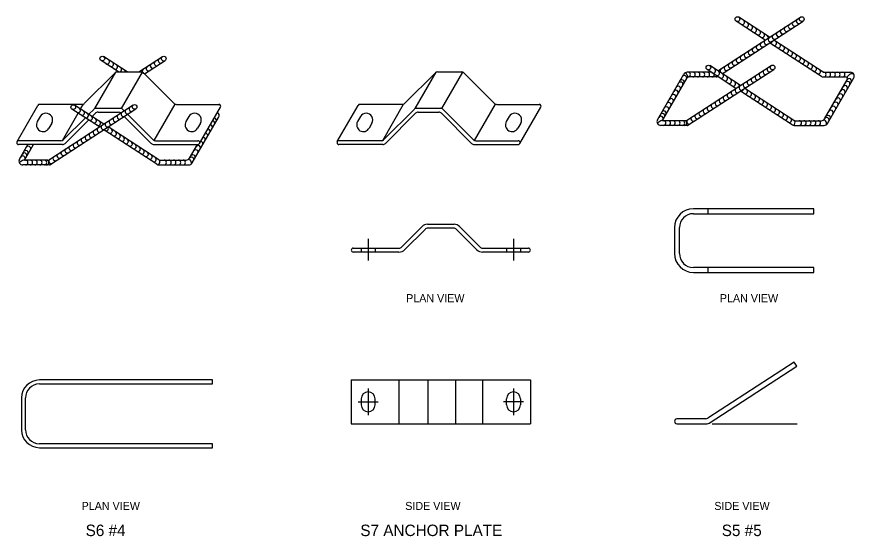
# Model space of a CAD drawing. Extents: x 3667.2 to 3717.5, y 409.8 to 444.1.
# Drawn here: x 3680.04 to 3688.81, y 428.84 to 434.27 of the extents above; entities that cross this region are included whole.
import ezdxf

# ---------------------------------------------------------------- set-up
doc = ezdxf.new("R2010")
doc.units = 0
for name, color, linetype in [('stage_NO-PLOT', 7, 'Continuous'), ('str_Misc-Steel-A', 7, 'Continuous'), ('str_Reinforcement-D', 7, 'Continuous'), ('str_Reinforcement-H', 7, 'Continuous'), ('tcd_RAILING-anno', 7, 'Continuous')]:
    doc.layers.add(name, color=color, linetype=linetype)

msp = doc.modelspace()

# ---------------------------------------------------------------- linework, layer by layer
at = {"layer": 'str_Misc-Steel-A'}
for p, q in [((3680.752, 433.3695), (3681.0672, 433.6848)), ((3680.8607, 433.3133), (3681.0802, 433.6934)), ((3681.0954, 433.6965), (3681.3429, 433.6965)), ((3681.1387, 433.3133), (3681.3582, 433.6934)), ((3681.6863, 433.3695), (3681.3711, 433.6848)), ((3684.1039, 433.3695), (3684.4191, 433.6848)), ((3684.2126, 433.3133), (3684.432, 433.6934)), ((3684.4473, 433.6965), (3684.6948, 433.6965)), ((3684.4906, 433.3133), (3684.71, 433.6934)), ((3685.0382, 433.3695), (3684.723, 433.6848)), ((3680.0448, 432.9681), (3680.2639, 433.3475)), ((3680.7238, 433.3579), (3680.2814, 433.3579)), ((3680.7095, 433.3098), (3680.739, 433.3609)), ((3680.7967, 433.2535), (3680.8477, 433.3046)), ((3680.8759, 433.3163), (3681.1234, 433.3163)), ((3681.1671, 433.2892), (3681.1516, 433.3046)), ((3681.4798, 432.9807), (3681.6993, 433.3609)), ((3681.7146, 433.3579), (3682.157, 433.3579)), ((3681.9551, 432.9484), (3682.1739, 433.3273)), ((3683.3967, 432.9681), (3683.6157, 433.3475)), ((3684.0756, 433.3579), (3683.6332, 433.3579)), ((3683.8714, 432.9807), (3684.0909, 433.3609)), ((3683.8844, 432.9894), (3684.1996, 433.3046)), ((3684.2278, 433.3163), (3684.4753, 433.3163)), ((3684.8187, 432.9894), (3684.5035, 433.3046)), ((3684.8317, 432.9807), (3685.0512, 433.3609)), ((3685.0664, 433.3579), (3685.5088, 433.3579)), ((3685.307, 432.9484), (3685.5257, 433.3273)), ((3680.2864, 433.2298), (3680.2565, 433.1779)), ((3680.5195, 432.9807), (3680.6843, 433.266)), ((3680.5325, 432.9894), (3680.7606, 433.2175)), ((3680.8312, 433.2317), (3680.8643, 433.2647)), ((3680.8925, 433.2764), (3681.1069, 433.2764)), ((3681.4503, 432.9495), (3681.1677, 433.2322)), ((3681.4669, 432.9894), (3681.2033, 433.253)), ((3681.8427, 433.2298), (3681.8128, 433.1779)), ((3683.6383, 433.2298), (3683.6083, 433.1779)), ((3683.9009, 432.9495), (3684.2161, 433.2647)), ((3684.2443, 433.2764), (3684.4588, 433.2764)), ((3684.8022, 432.9495), (3684.487, 433.2647)), ((3685.1946, 433.2298), (3685.1647, 433.1779)), ((3680.4074, 433.1599), (3680.3774, 433.1081)), ((3680.549, 432.9495), (3680.795, 433.1955)), ((3681.9637, 433.1599), (3681.9338, 433.1081)), ((3683.7592, 433.1599), (3683.7293, 433.1081)), ((3685.3156, 433.1599), (3685.2856, 433.1081)), ((3680.5043, 432.9777), (3680.0619, 432.9777)), ((3681.4951, 432.9777), (3681.9375, 432.9777)), ((3683.8562, 432.9777), (3683.4138, 432.9777)), ((3684.847, 432.9777), (3685.2893, 432.9777)), ((3680.5208, 432.9378), (3680.0619, 432.9378)), ((3681.4786, 432.9378), (3681.9375, 432.9378)), ((3683.8727, 432.9378), (3683.4138, 432.9378)), ((3684.8304, 432.9378), (3685.2893, 432.9378)), ((3684.0714, 431.8659), (3684.285, 432.0795)), ((3684.3388, 432.1038), (3684.62, 432.1038)), ((3684.6738, 432.0795), (3684.8874, 431.8659)), ((3684.3143, 432.0499), (3684.1008, 431.8365)), ((3684.6151, 432.0621), (3684.3437, 432.0621)), ((3684.858, 431.8365), (3684.6446, 432.0499)), ((3683.719, 431.9507), (3683.719, 431.7233)), ((3685.2398, 431.9507), (3685.2398, 431.7233)), ((3683.5627, 431.8537), (3684.0419, 431.8537)), ((3684.0419, 431.8121), (3683.5627, 431.8121)), ((3684.9169, 431.8537), (3685.3961, 431.8537)), ((3685.3961, 431.8121), (3684.9169, 431.8121)), ((3683.5419, 430.475), (3683.5419, 430.0167)), ((3683.5419, 430.475), (3685.4169, 430.475)), ((3684.0419, 430.475), (3684.0419, 430.0167)), ((3684.3437, 430.475), (3684.3437, 430.0167)), ((3684.6324, 430.475), (3684.6324, 430.0167)), ((3684.9169, 430.475), (3684.9169, 430.0167)), ((3685.4169, 430.475), (3685.4169, 430.0167)), ((3683.719, 430.3845), (3683.719, 430.1072)), ((3685.2398, 430.3845), (3685.2398, 430.1072)), ((3683.6148, 430.2459), (3683.8232, 430.2459)), ((3683.6461, 430.2771), (3683.6461, 430.2146)), ((3683.7919, 430.2146), (3683.7919, 430.2771)), ((3685.344, 430.2459), (3685.1357, 430.2459)), ((3685.1669, 430.2146), (3685.1669, 430.2771)), ((3685.3127, 430.2771), (3685.3127, 430.2146)), ((3683.5419, 430.0167), (3685.4169, 430.0167))]:
    msp.add_line(p, q, dxfattribs=at)
for centre, radius, start, end in [((3681.0954, 433.6566), 0.0399, 90, 135), ((3681.0954, 433.6566), 0.0399, 90, 135), ((3681.3429, 433.6566), 0.0399, 45, 90), ((3681.3429, 433.6566), 0.0399, 45, 90), ((3684.4473, 433.6566), 0.0399, 90, 135), ((3684.4473, 433.6566), 0.0399, 90, 135), ((3684.6948, 433.6566), 0.0399, 45, 90), ((3684.6948, 433.6566), 0.0399, 45, 90), ((3680.2814, 433.3379), 0.02, 90, 151.32588), ((3680.7238, 433.3978), 0.0399, 270, 315), ((3680.7238, 433.3978), 0.0399, 270, 315), ((3680.8759, 433.2764), 0.0399, 90, 135), ((3681.1234, 433.2764), 0.0399, 45, 90), ((3681.7146, 433.3978), 0.0399, 225, 270), ((3681.7146, 433.3978), 0.0399, 225, 270), ((3682.157, 433.3379), 0.02, 327.87218, 90), ((3683.6332, 433.3379), 0.02, 90, 151.32588), ((3684.0756, 433.3978), 0.0399, 270, 315), ((3684.0756, 433.3978), 0.0399, 270, 315), ((3684.2278, 433.2764), 0.0399, 90, 135), ((3684.4753, 433.2764), 0.0399, 45, 90), ((3685.0664, 433.3978), 0.0399, 225, 270), ((3685.0664, 433.3978), 0.0399, 225, 270), ((3685.5088, 433.3379), 0.02, 327.87218, 90), ((3680.3469, 433.1948), 0.0698, 330, 150), ((3680.8925, 433.2365), 0.0399, 90, 135), ((3681.1069, 433.2365), 0.0399, 51.00547, 90), ((3681.9032, 433.1948), 0.0698, 330, 150), ((3683.6988, 433.1948), 0.0698, 330, 150), ((3684.2443, 433.2365), 0.0399, 90, 135), ((3684.4588, 433.2365), 0.0399, 45, 90), ((3685.2551, 433.1948), 0.0698, 330, 150), ((3680.3169, 433.143), 0.0698, 150, 330), ((3681.8733, 433.143), 0.0698, 150, 330), ((3683.6688, 433.143), 0.0698, 150, 330), ((3685.2252, 433.143), 0.0698, 150, 330), ((3680.0619, 432.9578), 0.02, 90, 270), ((3680.5043, 433.0176), 0.0399, 270, 315), ((3681.4951, 433.0176), 0.0399, 225, 270), ((3681.9375, 432.9578), 0.02, 270, 90), ((3683.4138, 432.9578), 0.02, 90, 270), ((3683.8562, 433.0176), 0.0399, 270, 315), ((3684.847, 433.0176), 0.0399, 225, 270), ((3685.2893, 432.9578), 0.02, 270, 90), ((3680.5208, 432.9777), 0.0399, 270, 315), ((3681.4786, 432.9777), 0.0399, 225, 270), ((3683.8727, 432.9777), 0.0399, 270, 315), ((3684.8304, 432.9777), 0.0399, 225, 270), ((3684.3438, 432.0207), 0.0832, 93.48648, 135), ((3684.615, 432.0207), 0.0832, 45, 86.51352), ((3684.3437, 432.0204), 0.0417, 90, 135), ((3684.6151, 432.0204), 0.0417, 45, 90), ((3683.5627, 431.8329), 0.0208, 90, 180), ((3683.5627, 431.8329), 0.0208, 180, 270), ((3684.0419, 431.8954), 0.0417, 270, 315), ((3684.0419, 431.8954), 0.0833, 270, 315), ((3684.9169, 431.8954), 0.0833, 225, 270), ((3684.9169, 431.8954), 0.0417, 225, 270), ((3685.3961, 431.8329), 0.0208, 0, 90), ((3685.3961, 431.8329), 0.0208, 270, 0), ((3683.719, 430.2771), 0.0729, 0, 180), ((3685.2398, 430.2771), 0.0729, 0, 180), ((3683.719, 430.2146), 0.0729, 180, 0), ((3685.2398, 430.2146), 0.0729, 180, 0)]:
    msp.add_arc(centre, radius, start, end, dxfattribs=at)
at = {"layer": 'str_Reinforcement-D'}
for p, q in [((3687.3778, 433.7079), (3688.2435, 434.2701)), ((3687.9202, 434.0601), (3687.5973, 434.2698)), ((3687.4236, 433.6782), (3688.2706, 434.2282)), ((3687.8744, 434.0304), (3687.5702, 434.228)), ((3688.4809, 433.696), (3687.966, 434.0304)), ((3688.4631, 433.6481), (3687.9202, 434.0007)), ((3687.0513, 433.1889), (3687.9382, 433.7649)), ((3687.6142, 433.5544), (3687.2934, 433.7627)), ((3686.7469, 433.197), (3687.0224, 433.6742)), ((3687.3075, 433.6941), (3687.0569, 433.6941)), ((3687.0661, 433.1391), (3687.9654, 433.7231)), ((3687.5684, 433.5247), (3687.2663, 433.7209)), ((3688.4874, 433.6941), (3688.7662, 433.6941)), ((3686.7995, 433.1885), (3687.057, 433.6344)), ((3687.3595, 433.6442), (3687.0741, 433.6442)), ((3688.4761, 433.6442), (3688.7144, 433.6442)), ((3688.4965, 433.207), (3688.7317, 433.6143)), ((3688.5253, 433.1571), (3688.8008, 433.6343)), ((3688.1553, 433.1436), (3687.6142, 433.495)), ((3688.175, 433.1902), (3687.6599, 433.5247)), ((3687.0596, 433.1371), (3686.7814, 433.1371)), ((3687.0448, 433.187), (3686.8102, 433.187)), ((3688.177, 433.1371), (3688.4907, 433.1371)), ((3688.1858, 433.187), (3688.4619, 433.187)), ((3688.3832, 432.2665), (3687.1228, 432.2665)), ((3687.279, 432.2144), (3687.279, 432.2665)), ((3688.3832, 432.2144), (3688.3832, 432.2665)), ((3687.1228, 432.2144), (3688.3832, 432.2144)), ((3686.9249, 432.0686), (3686.9249, 431.7978)), ((3686.9769, 431.7978), (3686.9769, 432.0686)), ((3688.3832, 431.6519), (3687.1228, 431.6519)), ((3687.279, 431.5999), (3687.279, 431.6519)), ((3688.3832, 431.5999), (3688.3832, 431.6519)), ((3687.1228, 431.5999), (3688.3832, 431.5999)), ((3688.1767, 430.6617), (3687.274, 430.0755)), ((3687.2894, 430.0234), (3688.2051, 430.6181)), ((3688.2051, 430.6181), (3688.1767, 430.6617)), ((3687.2513, 430.0688), (3686.9509, 430.0688)), ((3686.9509, 430.0167), (3687.2667, 430.0167))]:
    msp.add_line(p, q, dxfattribs=at)
for centre in [(3687.5838, 434.2489), (3688.2571, 434.2492), (3687.2799, 433.7418), (3687.9518, 433.744)]:
    msp.add_circle(centre, 0.0249, dxfattribs=at)
for centre, radius, start, end in [((3687.6335, 434.2166), 0.0249, 237, 57), ((3687.6754, 434.1894), 0.0249, 237, 57), ((3687.7172, 434.1622), 0.0249, 237, 57), ((3688.1403, 434.1733), 0.025, 123, 307.98419), ((3688.1822, 434.2005), 0.025, 123, 307.98419), ((3688.2241, 434.2277), 0.025, 123, 307.98419), ((3687.759, 434.1351), 0.0249, 237, 57), ((3687.8009, 434.1079), 0.0249, 237, 57), ((3687.8427, 434.0807), 0.0249, 237, 57), ((3688.0146, 434.0916), 0.025, 123, 307.98419), ((3688.0565, 434.1189), 0.025, 123, 307.98419), ((3688.0984, 434.1461), 0.025, 123, 307.98419), ((3687.8469, 433.9828), 0.025, 123, 307.98419), ((3687.8888, 434.01), 0.025, 123, 307.98419), ((3687.8846, 434.0535), 0.0249, 237, 246.83533), ((3687.8846, 434.0535), 0.0249, 359.16467, 57), ((3687.9308, 434.0372), 0.025, 123, 307.98419), ((3687.9264, 434.0264), 0.0249, 259.86267, 346.13733), ((3687.9727, 434.0644), 0.025, 123, 307.98419), ((3687.9682, 433.9992), 0.0249, 237, 57), ((3687.7212, 433.9011), 0.025, 123, 307.98419), ((3687.7631, 433.9283), 0.025, 123, 307.98419), ((3687.805, 433.9555), 0.025, 123, 307.98419), ((3688.0101, 433.972), 0.0249, 237, 57), ((3688.0519, 433.9449), 0.0249, 237, 57), ((3688.0937, 433.9177), 0.0249, 237, 57), ((3687.5954, 433.8194), 0.025, 123, 307.98419), ((3687.6374, 433.8467), 0.025, 123, 307.98419), ((3687.6793, 433.8739), 0.025, 123, 307.98419), ((3688.1356, 433.8905), 0.0249, 237, 57), ((3688.1774, 433.8634), 0.0249, 237, 57), ((3688.2192, 433.8362), 0.0249, 237, 57), ((3688.2611, 433.809), 0.0249, 237, 57), ((3687.4697, 433.7378), 0.025, 123, 307.98419), ((3687.5116, 433.765), 0.025, 123, 307.98419), ((3687.5535, 433.7922), 0.025, 123, 307.98419), ((3687.9189, 433.7225), 0.025, 123, 307.98419), ((3688.3029, 433.7819), 0.0249, 237, 57), ((3688.3447, 433.7547), 0.0249, 237, 57), ((3688.3866, 433.7275), 0.0249, 237, 57), ((3687.0278, 433.6337), 0.0249, 330, 150), ((3687.0569, 433.6542), 0.0399, 90, 150), ((3687.0673, 433.6692), 0.0249, 270, 90), ((3687.1171, 433.6692), 0.0249, 270, 90), ((3687.167, 433.6692), 0.0249, 270, 90), ((3687.2169, 433.6692), 0.0249, 270, 90), ((3687.2668, 433.6692), 0.0249, 270, 90), ((3687.3297, 433.7094), 0.0249, 237, 57), ((3687.3167, 433.6692), 0.0249, 270, 6.63377), ((3687.3715, 433.6823), 0.0249, 237, 57), ((3687.4133, 433.6551), 0.0249, 237, 57), ((3687.4278, 433.7106), 0.025, 123, 307.98419), ((3687.7932, 433.6409), 0.025, 123, 307.98419), ((3687.8351, 433.6681), 0.025, 123, 307.98419), ((3687.877, 433.6953), 0.025, 123, 307.98419), ((3688.4284, 433.7004), 0.0249, 237, 57), ((3688.4874, 433.7061), 0.012, 237, 270), ((3688.4874, 433.6692), 0.0249, 270, 90), ((3688.5337, 433.6692), 0.0249, 270, 90), ((3688.5836, 433.6692), 0.0249, 270, 90), ((3688.6335, 433.6692), 0.0249, 270, 90), ((3688.6834, 433.6692), 0.0249, 270, 90), ((3688.7662, 433.6542), 0.0399, 330, 90), ((3686.9891, 433.5667), 0.0249, 330, 150), ((3687.0029, 433.5905), 0.0249, 330, 150), ((3687.0741, 433.6245), 0.0198, 90, 150), ((3687.3595, 433.6841), 0.0399, 270, 296.94832), ((3687.4552, 433.6279), 0.0249, 237, 57), ((3687.497, 433.6008), 0.0249, 237, 57), ((3687.5388, 433.5736), 0.0249, 237, 57), ((3687.5807, 433.5464), 0.0249, 5.46369, 57), ((3687.6674, 433.5592), 0.025, 123, 307.98419), ((3687.7093, 433.5865), 0.025, 123, 307.98419), ((3687.7513, 433.6137), 0.025, 123, 307.98419), ((3688.4761, 433.6682), 0.0239, 237, 270), ((3688.7144, 433.6243), 0.0199, 330, 90), ((3688.7367, 433.5732), 0.0249, 330, 150), ((3688.7533, 433.6019), 0.0249, 330, 150), ((3686.9392, 433.4803), 0.0249, 330, 150), ((3686.9642, 433.5235), 0.0249, 330, 150), ((3687.5417, 433.4776), 0.025, 123, 307.98419), ((3687.5836, 433.5048), 0.025, 123, 307.98419), ((3687.5807, 433.5464), 0.0249, 237, 240.53631), ((3687.6255, 433.532), 0.025, 123, 307.98419), ((3687.6225, 433.5193), 0.0249, 252.43628, 353.56372), ((3687.6643, 433.4921), 0.0249, 237, 57), ((3687.7062, 433.4649), 0.0249, 237, 57), ((3688.6868, 433.4868), 0.0249, 330, 150), ((3688.7118, 433.53), 0.0249, 330, 150), ((3686.8893, 433.3939), 0.0249, 330, 150), ((3686.9143, 433.4371), 0.0249, 330, 150), ((3687.374, 433.3687), 0.025, 123, 307.98419), ((3687.4159, 433.3959), 0.025, 123, 307.98419), ((3687.4579, 433.4231), 0.025, 123, 307.98419), ((3687.4998, 433.4504), 0.025, 123, 307.98419), ((3687.748, 433.4378), 0.0249, 237, 57), ((3687.7898, 433.4106), 0.0249, 237, 57), ((3687.8317, 433.3834), 0.0249, 237, 57), ((3688.637, 433.4004), 0.0249, 330, 150), ((3688.6619, 433.4436), 0.0249, 330, 150), ((3686.8394, 433.3075), 0.0249, 330, 150), ((3686.8644, 433.3507), 0.0249, 330, 150), ((3687.2483, 433.287), 0.025, 123, 307.98419), ((3687.2902, 433.3143), 0.025, 123, 307.98419), ((3687.3321, 433.3415), 0.025, 123, 307.98419), ((3687.8735, 433.3563), 0.0249, 237, 57), ((3687.9153, 433.3291), 0.0249, 237, 57), ((3687.9572, 433.3019), 0.0249, 237, 57), ((3688.5871, 433.314), 0.0249, 330, 150), ((3688.612, 433.3572), 0.0249, 330, 150), ((3686.7819, 433.2078), 0.0249, 330, 150), ((3686.7992, 433.2377), 0.0249, 330, 150), ((3686.8145, 433.2643), 0.0249, 330, 150), ((3687.1225, 433.2054), 0.025, 123, 307.98419), ((3687.1645, 433.2326), 0.025, 123, 307.98419), ((3687.2064, 433.2598), 0.025, 123, 307.98419), ((3687.999, 433.2748), 0.0249, 237, 57), ((3688.0409, 433.2476), 0.0249, 237, 57), ((3688.0827, 433.2204), 0.0249, 237, 57), ((3688.5181, 433.1945), 0.0249, 330, 150), ((3688.5315, 433.2177), 0.0249, 330, 150), ((3688.5621, 433.2708), 0.0249, 330, 150), ((3686.7814, 433.177), 0.0399, 150, 270), ((3686.8102, 433.2269), 0.0399, 250.17676, 270), ((3686.8102, 433.1621), 0.0249, 270, 90), ((3686.8588, 433.1621), 0.0249, 270, 90), ((3686.9087, 433.1621), 0.0249, 270, 90), ((3686.9586, 433.1621), 0.0249, 270, 90), ((3687.0085, 433.1621), 0.0249, 270, 90), ((3687.0296, 433.1621), 0.0249, 270, 90), ((3687.0448, 433.199), 0.012, 270, 303), ((3687.0777, 433.1762), 0.025, 123, 307.98419), ((3687.0596, 433.1491), 0.012, 270, 303), ((3688.1245, 433.1933), 0.0249, 237, 57), ((3688.177, 433.177), 0.0399, 237, 270), ((3688.1858, 433.2068), 0.0198, 237, 270), ((3688.2298, 433.1621), 0.0249, 270, 90), ((3688.2797, 433.1621), 0.0249, 270, 90), ((3688.3296, 433.1621), 0.0249, 270, 90), ((3688.3795, 433.1621), 0.0249, 270, 90), ((3688.4294, 433.1621), 0.0249, 270, 90), ((3688.4619, 433.2269), 0.0399, 270, 330), ((3688.4907, 433.177), 0.0399, 270, 330), ((3687.1228, 432.0686), 0.1979, 90, 180), ((3687.1228, 432.0686), 0.1458, 90, 180), ((3687.1228, 431.7978), 0.1979, 180, 270), ((3687.1228, 431.7978), 0.1458, 180, 270), ((3686.9509, 430.0427), 0.026, 90, 270), ((3687.2513, 430.1104), 0.0417, 270, 303), ((3687.2667, 430.0584), 0.0417, 270, 303)]:
    msp.add_arc(centre, radius, start, end, dxfattribs=at)
for centre, major_axis, ratio, start_param, end_param in [((3687.0506, 433.6652), (-0.0136, 0.0236), 0.221569, 3.141593, 6.283185), ((3688.7662, 433.6542), (-0.0346, -0.0199), 0.430894, 3.141593, 6.283185), ((3687.3636, 433.6704), (-0.0073, 0.0245), 0.326569, 3.141593, 3.703032), ((3686.7732, 433.1728), (-0.0263, -0.0157), 0.20663, 3.141593, 6.283185), ((3688.1729, 433.1633), (-0.0073, -0.0245), 0.512717, 0, 3.141593), ((3688.4963, 433.1674), (-0.0144, 0.0249), 0.622449, 3.141593, 6.283185)]:
    msp.add_ellipse(centre, major_axis=major_axis, ratio=ratio, start_param=start_param, end_param=end_param, dxfattribs=at)
at = {"layer": 'str_Reinforcement-H'}
for p, q in [((3681.1986, 433.6965), (3680.9508, 433.8574)), ((3681.3199, 433.6965), (3681.5669, 433.8569)), ((3681.107, 433.6965), (3680.9237, 433.8156)), ((3681.3799, 433.676), (3681.594, 433.8151)), ((3680.3747, 432.7758), (3681.2616, 433.3517)), ((3680.3895, 432.7259), (3681.2888, 433.3099)), ((3680.9074, 433.1217), (3680.6198, 433.3084)), ((3680.9532, 433.1514), (3680.647, 433.3503)), ((3681.8788, 432.7447), (3682.1543, 433.2218)), ((3681.5088, 432.7311), (3680.9532, 433.0919)), ((3681.5285, 432.7778), (3680.999, 433.1217)), ((3680.0703, 432.7838), (3680.1592, 432.9378)), ((3680.1229, 432.7753), (3680.2168, 432.9378)), ((3681.85, 432.7945), (3681.9327, 432.9378)), ((3680.383, 432.7239), (3680.1048, 432.7239)), ((3680.3682, 432.7738), (3680.1336, 432.7738)), ((3681.5305, 432.7247), (3681.8442, 432.7247)), ((3681.5393, 432.7746), (3681.8154, 432.7746)), ((3682.0916, 430.475), (3680.2791, 430.475)), ((3680.2791, 430.4334), (3682.0916, 430.4334)), ((3682.0916, 430.4334), (3682.0916, 430.475)), ((3680.0916, 430.2875), (3680.0916, 429.9542)), ((3680.1333, 429.9542), (3680.1333, 430.2875)), ((3682.0916, 429.8084), (3680.2791, 429.8084)), ((3682.0916, 429.7667), (3682.0916, 429.8084)), ((3680.2791, 429.7667), (3682.0916, 429.7667))]:
    msp.add_line(p, q, dxfattribs=at)
for centre in [(3680.9373, 433.8365), (3681.5805, 433.836), (3680.6334, 433.3294), (3681.2752, 433.3308)]:
    msp.add_circle(centre, 0.0249, dxfattribs=at)
for centre, radius, start, end in [((3681.5475, 433.8145), 0.025, 123, 307.98419), ((3680.9871, 433.8041), 0.0249, 237, 57), ((3681.0289, 433.777), 0.0249, 237, 57), ((3681.0707, 433.7498), 0.0249, 237, 57), ((3681.1126, 433.7226), 0.0249, 237, 57), ((3681.4218, 433.7329), 0.025, 123, 307.98419), ((3681.4637, 433.7601), 0.025, 123, 307.98419), ((3681.5056, 433.7873), 0.025, 123, 307.98419), ((3681.1544, 433.6955), 0.0249, 2.33058, 57), ((3681.3799, 433.7057), 0.025, 123, 307.98419), ((3680.6832, 433.297), 0.0249, 237, 57), ((3681.2004, 433.2821), 0.025, 123, 307.98419), ((3681.2423, 433.3094), 0.025, 123, 307.98419), ((3680.725, 433.2699), 0.0249, 237, 57), ((3680.7668, 433.2427), 0.0249, 237, 57), ((3680.8087, 433.2155), 0.0249, 237, 57), ((3681.0747, 433.2005), 0.025, 123, 307.98419), ((3681.1166, 433.2277), 0.025, 123, 307.98419), ((3681.1585, 433.2549), 0.025, 123, 307.98419), ((3682.1068, 433.1894), 0.0249, 330, 85.79377), ((3682.1197, 433.2418), 0.0399, 330, 54.08616), ((3680.8505, 433.1884), 0.0249, 237, 57), ((3680.8923, 433.1612), 0.0249, 237, 57), ((3680.9489, 433.1188), 0.025, 123, 307.98419), ((3680.9342, 433.134), 0.0249, 42.76179, 57), ((3680.9908, 433.146), 0.025, 123, 307.98419), ((3681.0327, 433.1733), 0.025, 123, 307.98419), ((3682.0653, 433.1176), 0.0249, 330, 85.79377), ((3682.0902, 433.1608), 0.0249, 330, 85.79377), ((3680.8232, 433.0372), 0.025, 123, 307.98419), ((3680.8651, 433.0644), 0.025, 123, 307.98419), ((3680.907, 433.0916), 0.025, 123, 307.98419), ((3680.976, 433.1068), 0.0249, 237, 32.80767), ((3681.0178, 433.0797), 0.0249, 237, 57), ((3681.0597, 433.0525), 0.0249, 237, 57), ((3681.1015, 433.0253), 0.0249, 237, 57), ((3682.0154, 433.0312), 0.0249, 330, 85.79377), ((3682.0403, 433.0744), 0.0249, 330, 85.79377), ((3680.6974, 432.9555), 0.025, 123, 307.98419), ((3680.7393, 432.9827), 0.025, 123, 307.98419), ((3680.7813, 433.01), 0.025, 123, 307.98419), ((3681.1434, 432.9982), 0.0249, 237, 57), ((3681.1852, 432.971), 0.0249, 237, 57), ((3681.227, 432.9438), 0.0249, 237, 57), ((3681.9655, 432.9448), 0.0249, 330, 85.79377), ((3681.9905, 432.988), 0.0249, 330, 85.79377), ((3680.1379, 432.8511), 0.0249, 330, 150), ((3680.1628, 432.8943), 0.0249, 330, 150), ((3680.1878, 432.9375), 0.0249, 330, 0.74168), ((3680.5298, 432.8466), 0.025, 123, 307.98419), ((3680.5717, 432.8739), 0.025, 123, 307.98419), ((3680.6136, 432.9011), 0.025, 123, 307.98419), ((3680.6555, 432.9283), 0.025, 123, 307.98419), ((3681.2689, 432.9167), 0.0249, 237, 57), ((3681.3107, 432.8895), 0.0249, 237, 57), ((3681.3525, 432.8623), 0.0249, 237, 57), ((3681.9156, 432.8584), 0.0249, 330, 150), ((3681.9406, 432.9016), 0.0249, 330, 150), ((3680.1048, 432.7638), 0.0399, 150, 270), ((3680.1053, 432.7947), 0.0249, 330, 150), ((3680.1226, 432.8245), 0.0249, 330, 150), ((3680.1336, 432.8137), 0.0399, 250.17676, 270), ((3680.4011, 432.763), 0.025, 123, 307.98419), ((3680.4459, 432.7922), 0.025, 123, 307.98419), ((3680.4879, 432.8194), 0.025, 123, 307.98419), ((3681.3944, 432.8352), 0.0249, 237, 57), ((3681.4362, 432.808), 0.0249, 237, 57), ((3681.478, 432.7808), 0.0249, 237, 57), ((3681.5393, 432.7943), 0.0198, 237, 270), ((3681.8154, 432.8145), 0.0399, 270, 330), ((3681.8716, 432.7821), 0.0249, 330, 150), ((3681.885, 432.8053), 0.0249, 330, 150), ((3680.1336, 432.7489), 0.0249, 270, 90), ((3680.1822, 432.7489), 0.0249, 270, 90), ((3680.2321, 432.7489), 0.0249, 270, 90), ((3680.282, 432.7489), 0.0249, 270, 90), ((3680.3319, 432.7489), 0.0249, 270, 90), ((3680.353, 432.7489), 0.0249, 270, 90), ((3680.3682, 432.7858), 0.012, 270, 303), ((3680.383, 432.7359), 0.012, 270, 303), ((3681.5305, 432.7646), 0.0399, 237, 270), ((3681.5833, 432.7496), 0.0249, 270, 90), ((3681.6332, 432.7496), 0.0249, 270, 90), ((3681.6831, 432.7496), 0.0249, 270, 90), ((3681.733, 432.7496), 0.0249, 270, 90), ((3681.7829, 432.7496), 0.0249, 270, 90), ((3681.8442, 432.7646), 0.0399, 270, 330), ((3680.2791, 430.2875), 0.1875, 90, 180), ((3680.2791, 430.2875), 0.1458, 90, 180), ((3680.2791, 429.9542), 0.1875, 180, 270), ((3680.2791, 429.9542), 0.1458, 180, 270)]:
    msp.add_arc(centre, radius, start, end, dxfattribs=at)
for centre, major_axis, ratio, start_param, end_param in [((3682.1197, 433.2418), (-0.0346, -0.0199), 0.430894, 3.141593, 3.905489), ((3680.0966, 432.7596), (-0.0263, -0.0157), 0.20663, 3.141593, 6.283185), ((3681.8498, 432.755), (-0.0144, 0.0249), 0.622449, 3.141593, 6.283185), ((3681.5264, 432.7509), (-0.0073, -0.0245), 0.512717, 0, 3.141593)]:
    msp.add_ellipse(centre, major_axis=major_axis, ratio=ratio, start_param=start_param, end_param=end_param, dxfattribs=at)
at = {"layer": 'tcd_RAILING-anno'}
for p, q in [((3683.6461, 431.8537), (3683.6461, 431.8121)), ((3683.7919, 431.8537), (3683.7919, 431.8121)), ((3685.1669, 431.8537), (3685.1669, 431.8121)), ((3685.3127, 431.8537), (3685.3127, 431.8121)), ((3687.3178, 430.0167), (3688.2077, 430.0167))]:
    msp.add_line(p, q, dxfattribs=at)

# ---------------------------------------------------------------- texts
at = {"layer": 'stage_NO-PLOT'}
for s, height, p in [('PLAN VIEW', 0.0838, (3684.1169, 431.2888)), ('PLAN VIEW', 0.0838, (3687.3997, 431.2888)), ('PLAN VIEW', 0.0838, (3680.7209, 429.1157)), ('SIDE VIEW', 0.0838, (3684.1075, 429.1157)), ('SIDE VIEW', 0.0838, (3687.3419, 429.1157)), ('S6 #4', 0.11972, (3680.7627, 428.8422)), ('S7 ANCHOR PLATE', 0.119718, (3683.6375, 428.8422)), ('S5 #5', 0.11972, (3687.4196, 428.8422))]:
    msp.add_text(s, height=height, dxfattribs=at).set_placement(p)

doc.saveas('drawing.dxf')
